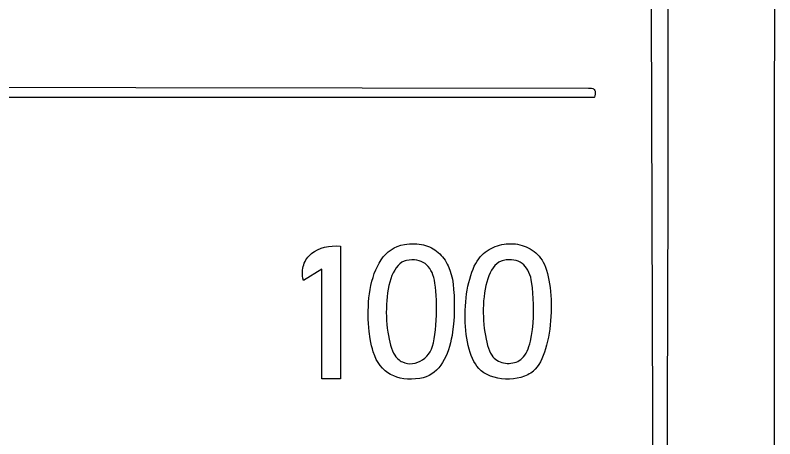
# Model space of a CAD drawing. Header units: millimetres. Extents: x 175 to 239, y 0 to 181.
# Drawn here: x 219.18 to 238.74, y 111.29 to 122.21 of the extents above; entities that cross this region are included whole.
import ezdxf

# ---------------------------------------------------------------- set-up
doc = ezdxf.new("R2010")
doc.units = ezdxf.units.MM
doc.layers.get('0').update_dxf_attribs({"linetype": 'CONTINUOUS'})

msp = doc.modelspace()

# ---------------------------------------------------------------- linework, layer by layer
at = {"color": 5}
for points in [[(235.371497, 177.207364), (235.639608, 96.170718), (235.012387, 96.174191), (234.384876, 96.174687), (233.129151, 96.170718), (231.872766, 96.16675), (231.244428, 96.167246), (230.616049, 96.170718), (230.605466, 96.167191), (227.399705, 96.189157), (224.191299, 96.205335), (220.981239, 96.216552), (217.770518, 96.223635), (211.35106, 96.228706), (204.940863, 96.227163), (198.261782, 96.228761), (191.58204, 96.229368), (188.242541, 96.224855), (184.903621, 96.21476), (181.565527, 96.197308), (178.228509, 96.170718), (178.468398, 170.197664)], [(235.97206, 109.287702), (235.978275, 112.041762), (235.992276, 117.549344), (235.995266, 120.302783), (235.992386, 123.055933), (235.972501, 129.83415), (235.948399, 136.613855)], [(198.96833, 120.378348), (233.939218, 120.321903), (233.982933, 120.32793), (234.019227, 120.326789), (234.0487, 120.319415), (234.071951, 120.306745), (234.089579, 120.289713), (234.102185, 120.269255), (234.110367, 120.246307), (234.114725, 120.221803), (234.114367, 120.171869), (234.105906, 120.126938), (234.094137, 120.094493), (234.088511, 120.08529), (234.083857, 120.082014), (179.985344, 120.082014)]]:
    msp.add_lwpolyline(points, dxfattribs=at)
at = {"color": 1}
msp.add_lwpolyline([(238.738631, 136.92198), (238.720772, 115.729246), (238.719805, 105.133013)], dxfattribs=at)
at = {"color": 5}
for points in [[(227.550408, 116.250845), (227.550408, 112.835953), (227.074157, 112.835953), (227.074157, 115.661705), (226.597907, 115.3689), (226.586021, 115.425606), (226.578062, 115.48062), (226.573905, 115.533922), (226.573426, 115.585493), (226.576499, 115.635315), (226.583001, 115.683369), (226.592806, 115.729636), (226.605789, 115.774098), (226.621827, 115.816736), (226.640794, 115.857531), (226.662566, 115.896464), (226.687018, 115.933517), (226.714025, 115.96867), (226.743463, 116.001906), (226.775207, 116.033206), (226.809133, 116.06255), (226.845115, 116.089919), (226.883029, 116.115297), (226.964155, 116.159998), (227.051513, 116.196503), (227.144107, 116.224662), (227.240937, 116.244326), (227.341008, 116.255344), (227.443321, 116.257567), (227.54688, 116.250845)], [(229.197881, 116.296706), (229.265513, 116.306587), (229.331474, 116.313122), (229.39575, 116.316375), (229.458324, 116.316412), (229.519179, 116.313296), (229.5783, 116.307093), (229.635671, 116.297867), (229.691274, 116.285682), (229.745095, 116.270603), (229.797117, 116.252695), (229.847324, 116.232022), (229.8957, 116.208649), (229.942228, 116.182641), (229.986892, 116.154062), (230.029677, 116.122976), (230.070566, 116.089449), (230.109543, 116.053544), (230.146591, 116.015328), (230.181696, 115.974863), (230.21484, 115.932215), (230.246007, 115.887448), (230.275181, 115.840627), (230.302347, 115.791816), (230.327487, 115.741081), (230.371629, 115.634093), (230.407476, 115.520181), (230.4349, 115.399861), (230.453771, 115.27365), (230.467281, 115.13446), (230.477845, 114.977199), (230.484172, 114.805376), (230.48497, 114.622499), (230.478946, 114.432077), (230.464809, 114.237619), (230.441267, 114.042634), (230.425565, 113.946041), (230.407028, 113.850631), (230.385493, 113.756844), (230.3608, 113.665119), (230.332786, 113.575893), (230.301291, 113.489606), (230.266152, 113.406695), (230.227209, 113.327601), (230.1843, 113.25276), (230.137263, 113.182613), (230.085937, 113.117597), (230.03016, 113.058151), (229.969771, 113.004714), (229.904609, 112.957724), (229.834511, 112.91762), (229.759317, 112.88484), (229.678864, 112.859824), (229.592993, 112.843009), (229.485614, 112.831123), (229.381863, 112.825976), (229.281895, 112.827692), (229.185865, 112.836394), (229.093927, 112.852207), (229.006237, 112.875255), (228.92295, 112.905661), (228.844221, 112.943551), (228.770205, 112.989047), (228.701057, 113.042273), (228.636931, 113.103355), (228.577984, 113.172415), (228.52437, 113.249579), (228.476243, 113.334969), (228.43376, 113.42871), (228.397075, 113.530926), (228.375313, 113.605412), (228.355102, 113.685662), (228.336591, 113.771176), (228.319925, 113.861456), (228.292717, 114.054313), (228.282467, 114.155892), (228.27465, 114.26024), (228.269411, 114.366855), (228.266898, 114.47524), (228.267256, 114.584895), (228.270633, 114.695321), (228.277175, 114.806018), (228.287029, 114.916487), (228.300341, 115.026228), (228.317259, 115.134743), (228.337928, 115.241532), (228.362496, 115.346096), (228.391108, 115.447935), (228.423912, 115.54655), (228.461055, 115.641441), (228.502682, 115.73211), (228.548941, 115.818057), (228.599977, 115.898783), (228.655939, 115.973789), (228.716972, 116.042574), (228.783223, 116.10464), (228.854839, 116.159488), (228.931966, 116.206617), (229.014751, 116.24553), (229.10334, 116.275726), (229.197881, 116.296706)], [(232.52105, 113.033509), (232.488087, 113.006047), (232.452804, 112.980544), (232.415362, 112.956994), (232.375922, 112.935393), (232.291692, 112.898013), (232.2014, 112.868365), (232.106334, 112.846406), (232.007779, 112.832095), (231.907023, 112.825391), (231.805352, 112.826252), (231.704053, 112.834637), (231.604413, 112.850505), (231.507719, 112.873815), (231.415257, 112.904525), (231.328313, 112.942593), (231.248176, 112.987979), (231.211062, 113.013403), (231.176131, 113.04064), (231.143546, 113.069687), (231.113466, 113.100537), (231.068761, 113.15508), (231.027231, 113.21591), (230.988846, 113.282615), (230.953579, 113.354785), (230.921399, 113.432009), (230.892278, 113.513876), (230.866186, 113.599976), (230.843095, 113.689897), (230.822975, 113.783228), (230.805797, 113.87956), (230.791533, 113.97848), (230.780153, 114.079579), (230.771628, 114.182445), (230.765929, 114.286667), (230.763027, 114.391835), (230.762893, 114.497538), (230.765498, 114.603365), (230.770812, 114.708905), (230.778807, 114.813748), (230.789454, 114.917482), (230.802724, 115.019696), (230.818587, 115.119981), (230.837015, 115.217925), (230.857977, 115.313117), (230.881447, 115.405146), (230.907393, 115.493602), (230.935788, 115.578074), (230.966601, 115.65815), (230.999805, 115.733421), (231.03537, 115.803475), (231.073266, 115.867901), (231.113466, 115.926289), (231.151873, 115.974027), (231.19289, 116.018679), (231.236337, 116.060239), (231.282035, 116.098702), (231.329801, 116.134062), (231.379458, 116.166313), (231.430823, 116.195449), (231.483717, 116.221465), (231.537961, 116.244354), (231.593372, 116.264111), (231.649772, 116.28073), (231.706981, 116.294205), (231.764817, 116.30453), (231.8231, 116.3117), (231.881651, 116.315708), (231.940289, 116.31655), (231.998835, 116.314218), (232.057107, 116.308708), (232.114925, 116.300013), (232.17211, 116.288128), (232.228481, 116.273046), (232.283858, 116.254763), (232.33806, 116.233271), (232.390908, 116.208567), (232.442221, 116.180642), (232.49182, 116.149493), (232.539522, 116.115112), (232.58515, 116.077494), (232.628522, 116.036634), (232.669457, 115.992525), (232.707777, 115.945162), (232.7433, 115.894539), (232.776184, 115.838683), (232.806691, 115.775941), (232.834802, 115.706784), (232.860496, 115.631685), (232.883753, 115.551116), (232.904554, 115.465549), (232.922879, 115.375457), (232.938706, 115.281312), (232.952018, 115.183585), (232.962792, 115.082749), (232.97101, 114.979276), (232.976651, 114.873639), (232.980123, 114.65776), (232.977913, 114.548462), (232.973047, 114.438889), (232.965504, 114.329511), (232.955264, 114.220803), (232.942308, 114.113235), (232.926614, 114.00728), (232.908164, 113.90341), (232.886936, 113.802097), (232.862912, 113.703815), (232.83607, 113.609033), (232.806392, 113.518226), (232.773856, 113.431865), (232.738443, 113.350422), (232.700133, 113.27437), (232.658906, 113.20418), (232.614742, 113.140325), (232.567621, 113.083277), (232.517523, 113.033509)], [(229.254326, 115.883956), (229.223277, 115.875573), (229.193292, 115.864696), (229.136476, 115.835755), (229.083793, 115.797724), (229.035162, 115.751195), (228.9905, 115.69676), (228.949724, 115.635009), (228.912751, 115.566536), (228.879499, 115.491931), (228.849885, 115.411786), (228.823826, 115.326694), (228.80124, 115.237245), (228.782044, 115.144031), (228.766155, 115.047645), (228.753491, 114.948677), (228.743969, 114.84772), (228.737506, 114.745364), (228.734019, 114.642203), (228.733427, 114.538827), (228.735645, 114.435829), (228.740593, 114.333799), (228.748186, 114.23333), (228.758342, 114.135014), (228.770978, 114.039441), (228.786013, 113.947204), (228.803362, 113.858895), (228.822944, 113.775104), (228.844676, 113.696425), (228.868475, 113.623448), (228.894258, 113.556765), (228.921943, 113.496968), (228.951446, 113.444648), (228.982687, 113.400398), (229.007515, 113.371358), (229.033643, 113.345062), (229.060965, 113.321462), (229.089374, 113.300511), (229.118766, 113.282162), (229.149033, 113.266368), (229.211772, 113.242254), (229.276743, 113.227794), (229.343099, 113.22261), (229.409992, 113.226325), (229.476576, 113.238561), (229.542002, 113.258942), (229.605422, 113.287089), (229.665991, 113.322626), (229.722859, 113.365176), (229.77518, 113.41436), (229.822105, 113.469803), (229.862788, 113.531127), (229.896382, 113.597954), (229.924305, 113.67447), (229.948616, 113.763925), (229.969424, 113.864542), (229.986836, 113.974544), (230.000962, 114.092153), (230.01191, 114.215591), (230.019788, 114.34308), (230.024705, 114.472843), (230.026769, 114.603103), (230.02609, 114.73208), (230.022775, 114.857999), (230.016933, 114.97908), (230.008672, 115.093547), (229.998102, 115.199621), (229.98533, 115.295526), (229.970465, 115.379483), (229.954516, 115.447121), (229.934484, 115.510976), (229.910422, 115.57082), (229.882381, 115.626428), (229.850412, 115.67757), (229.814567, 115.72402), (229.774899, 115.765551), (229.731458, 115.801935), (229.684296, 115.832944), (229.633466, 115.858352), (229.579017, 115.87793), (229.521004, 115.891452), (229.459476, 115.89869), (229.394486, 115.899417), (229.326085, 115.893406), (229.254326, 115.880428)], [(231.751994, 115.883956), (231.720627, 115.875571), (231.69035, 115.864686), (231.63302, 115.835717), (231.579916, 115.79764), (231.53095, 115.751051), (231.486032, 115.696542), (231.445075, 115.634707), (231.407989, 115.56614), (231.374687, 115.491435), (231.34508, 115.411185), (231.319079, 115.325983), (231.296596, 115.236424), (231.277542, 115.143101), (231.261829, 115.046608), (231.249369, 114.947537), (231.240073, 114.846484), (231.233851, 114.744042), (231.230617, 114.640803), (231.230281, 114.537362), (231.232756, 114.434313), (231.237951, 114.332249), (231.24578, 114.231764), (231.256152, 114.13345), (231.268981, 114.037903), (231.284177, 113.945716), (231.301653, 113.857482), (231.321318, 113.773794), (231.343086, 113.695247), (231.366867, 113.622435), (231.392573, 113.55595), (231.420115, 113.496386), (231.449405, 113.444338), (231.480355, 113.400398), (231.510751, 113.366616), (231.544765, 113.336685), (231.581961, 113.310566), (231.621907, 113.288226), (231.664168, 113.269627), (231.70831, 113.254733), (231.753899, 113.243508), (231.800501, 113.235915), (231.847682, 113.23192), (231.895007, 113.231485), (231.942043, 113.234574), (231.988355, 113.241152), (232.03351, 113.251182), (232.077074, 113.264627), (232.118611, 113.281452), (232.157689, 113.30162), (232.197938, 113.328347), (232.235396, 113.361311), (232.270144, 113.400137), (232.302266, 113.444447), (232.331842, 113.493866), (232.358956, 113.548016), (232.383688, 113.606522), (232.406122, 113.669006), (232.426338, 113.735091), (232.44442, 113.804402), (232.474507, 113.951194), (232.497039, 114.106367), (232.512672, 114.266909), (232.522062, 114.429808), (232.525867, 114.592051), (232.524741, 114.750624), (232.519342, 114.902516), (232.510325, 115.044713), (232.498347, 115.174203), (232.484065, 115.287973), (232.468134, 115.383011), (232.452185, 115.450648), (232.432153, 115.514503), (232.408091, 115.574348), (232.380049, 115.629955), (232.348081, 115.681098), (232.312236, 115.727548), (232.272567, 115.769079), (232.229126, 115.805463), (232.181965, 115.836472), (232.131134, 115.861879), (232.076686, 115.881458), (232.018672, 115.89498), (231.957145, 115.902218), (231.892155, 115.902945), (231.823754, 115.896933), (231.751994, 115.883956)]]:
    msp.add_lwpolyline(points, close=True, dxfattribs=at)

doc.saveas('drawing.dxf')
